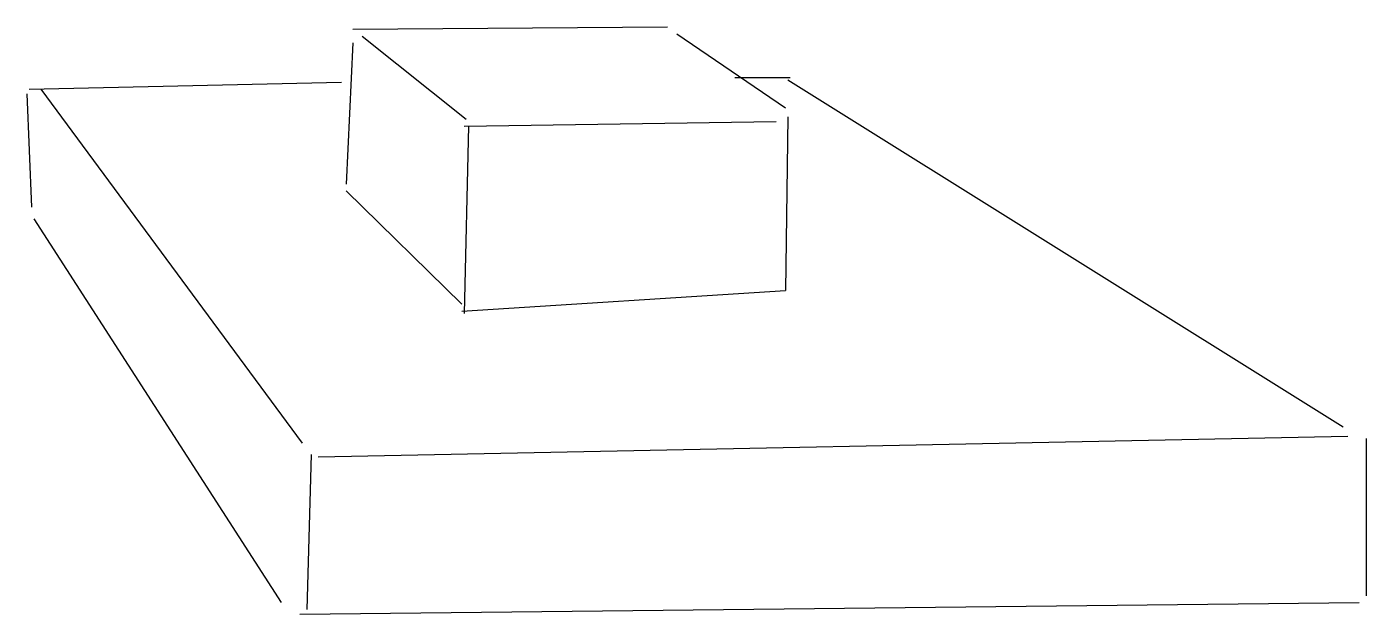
# Model space of a CAD drawing. Header units: metres. Extents: x -75 to 126, y -107 to -19.
import ezdxf

# ---------------------------------------------------------------- set-up
doc = ezdxf.new("R2010")
doc.units = ezdxf.units.M

msp = doc.modelspace()

# ---------------------------------------------------------------- linework, layer by layer
at = {"color": 0}
for p, q in [((-26.429674, -18.95286), (20.865534, -18.605101)), ((-25.038639, -19.996136), (-9.38949, -32.515457)), ((22.256569, -19.648376), (38.601234, -30.776663)), ((-26.429674, -21.039413), (-27.472952, -42.252705)), ((-75.115921, -27.994591), (-28.16847, -26.951315)), ((-73.377129, -27.994591), (-34.080372, -81.201698)), ((30.950541, -26.255796), (39.296753, -26.255796)), ((38.948994, -26.603556), (122.411125, -78.767387)), ((-75.463676, -28.690107), (-74.768158, -45.730293)), ((38.948994, -32.167698), (38.601234, -58.249615)), ((-9.737249, -33.558735), (37.210201, -32.863216)), ((-9.041731, -33.558735), (-9.737249, -61.727203)), ((-27.472952, -43.295982), (-10.085008, -60.336166)), ((-74.420403, -47.46909), (-37.210201, -105.19706)), ((-10.085008, -61.379444), (38.601234, -58.249615)), ((-31.646059, -83.288254), (123.106644, -80.158424)), ((125.888718, -80.50618), (125.888718, -104.153786)), ((-32.689335, -82.940498), (-33.384853, -106.240341)), ((-34.428131, -106.93586), (124.845444, -105.19706))]:
    msp.add_line(p, q, dxfattribs=at)

doc.saveas('drawing.dxf')
